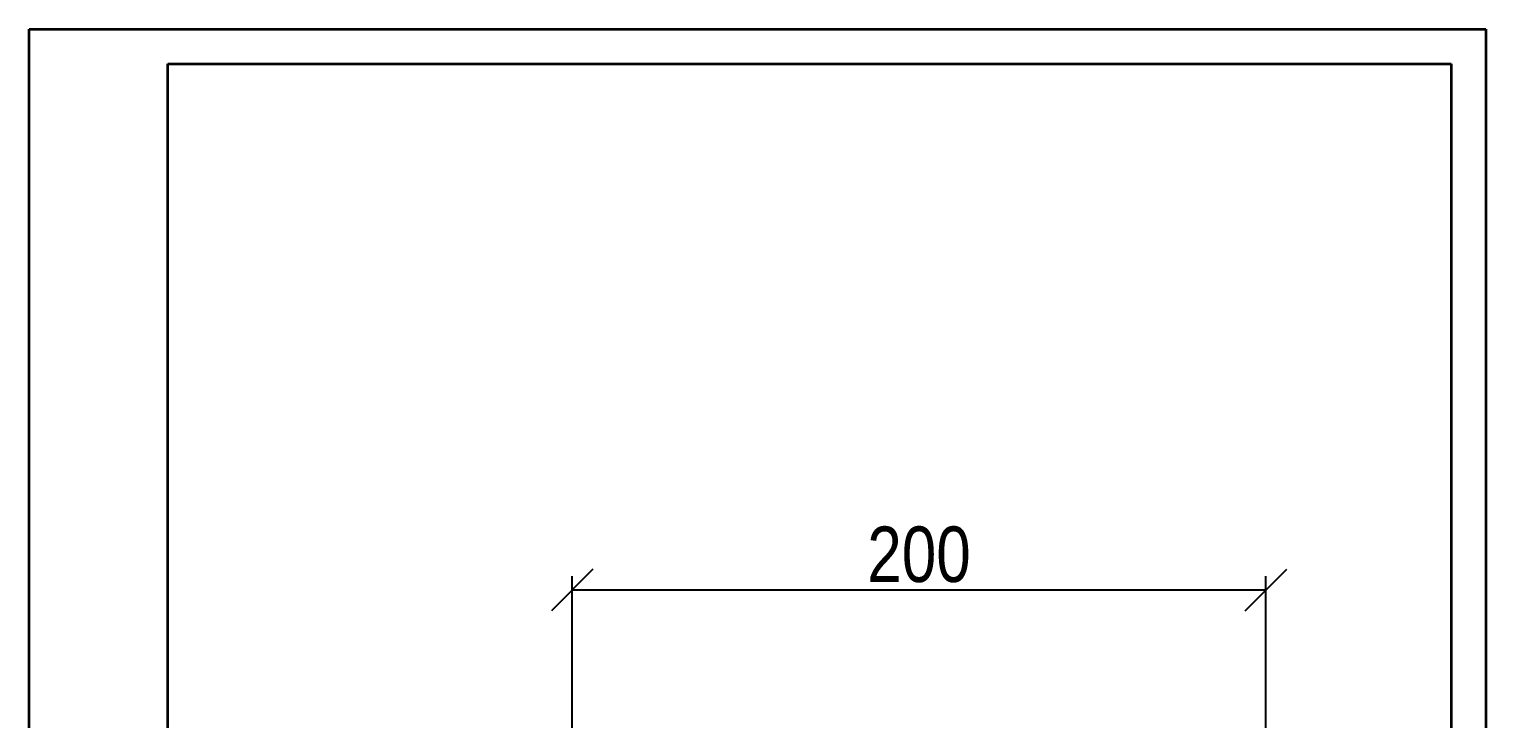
# Model space of a CAD drawing. Header units: millimetres. Extents: x 0 to 420, y 0 to 594.
# Drawn here: x 0 to 420, y 395.1 to 594 of the extents above; entities that cross this region are included whole.
import ezdxf

# ---------------------------------------------------------------- set-up
doc = ezdxf.new("R2010")
doc.units = ezdxf.units.MM
doc.layers.get('0').update_dxf_attribs({"lineweight": 35})
doc.layers.add('Размеры', color=5, linetype='Continuous', lineweight=9)
doc.styles.add('Размер', font='ARIAL.TTF', dxfattribs={"width": 0.8})
doc.dimstyles.new('M 1-1_h16_(M 1-4)', dxfattribs={"dimtxt": 16, "dimasz": 12, "dimexe": 4, "dimexo": 2, "dimgap": 2, "dimtad": 1, "dimdec": 0, "dimtxsty": 'Размер', "dimblk": 'OBLIQUE', "dimcen": 2.5, "dimadec": 0, "dimazin": 0, "dimtfac": 1, "dimtdec": 0, "dimtmove": 0, "dimatfit": 3, "dimfxl": 0, "dimarcsym": 0})

# ---------------------------------------------------------------- blocks, each defined once
blk = doc.blocks.new('A$C49AA496E')
for p, q in [((-5.684341886080801e-14, -2.788019628496841e-07), (-5.684341886080801e-14, 296.999999721198)), ((-5.684341886080801e-14, 296.999999721198), (210, 296.999999721198)), ((210, 296.999999721198), (210, -2.788019628496841e-07)), ((20, 4.999999721198037), (20, 291.999999721198)), ((20, 291.999999721198), (205, 291.9999997211971)), ((205, 291.999999721198), (205, 4.999999721198037))]:
    blk.add_line(p, q)
blk = doc.blocks.new('_Oblique')
at = {"color": 0, "linetype": 'ByBlock', "lineweight": -2}
blk.add_line((-0.5, -0.5), (0.5, 0.5), dxfattribs=at)
blk = doc.blocks.new('*D379')
at = {"layer": 'Defpoints', "color": 0}
for p in [(356.5713130751355, 432.3073153021014), (156.5713130751355, 388.2611438334679, -3.606976867614598e-09), (356.5713130751355, 388.2611438334679, -3.606976867614598e-09)]:
    blk.add_point(p, dxfattribs=at)
at = {"layer": 'Размеры', "color": 0, "lineweight": -2}
for p, q in [((156.5713130751355, 390.2611438334679), (156.5713130751355, 436.3073153021014)), ((356.5713130751355, 390.2611438334679), (356.5713130751355, 436.3073153021014)), ((156.5713130751355, 432.3073153021014), (356.5713130751355, 432.3073153021014))]:
    blk.add_line(p, q, dxfattribs=at)
at = {"layer": 'Размеры', "color": 0, "lineweight": -2, "xscale": 12, "yscale": 12, "zscale": 12, "rotation": 180}
blk.add_blockref('_Oblique', (156.5713130751355, 432.3073153021014), dxfattribs=at)
at = {"layer": 'Размеры', "color": 0, "lineweight": -2, "xscale": 12, "yscale": 12, "zscale": 12}
blk.add_blockref('_Oblique', (356.5713130751355, 432.3073153021014), dxfattribs=at)
at = {"layer": 'Размеры', "color": 0, "insert": (256.5713130751355, 442.4764831056485), "char_height": 16, "attachment_point": 5, "style": 'Размер'}
blk.add_mtext('200', dxfattribs=at)

msp = doc.modelspace()

# ---------------------------------------------------------------- block references
at = {"xscale": 2, "yscale": 2, "zscale": 2}
msp.add_blockref('A$C49AA496E', (1.13686837721616e-13, 5.576039256993681e-07), dxfattribs=at)

# ---------------------------------------------------------------- dimensions: what is measured, and where the dimension line sits
at = {"layer": 'Размеры'}
dim = msp.add_linear_dim(base=(356.5713130751355, 432.3073153021014, 3.606976867614598e-09), p1=(156.5713130751355, 388.2611438334679), p2=(356.5713130751355, 388.2611438334679), dimstyle='M 1-1_h16_(M 1-4)', override={"dimfxl": 0.18}, dxfattribs=at)
dim.commit()
dim.dimension.update_dxf_attribs({"geometry": '*D379', "text_midpoint": (256.5713130751355, 442.4764831056485, 3.606976867614598e-09)})

doc.saveas('drawing.dxf')
